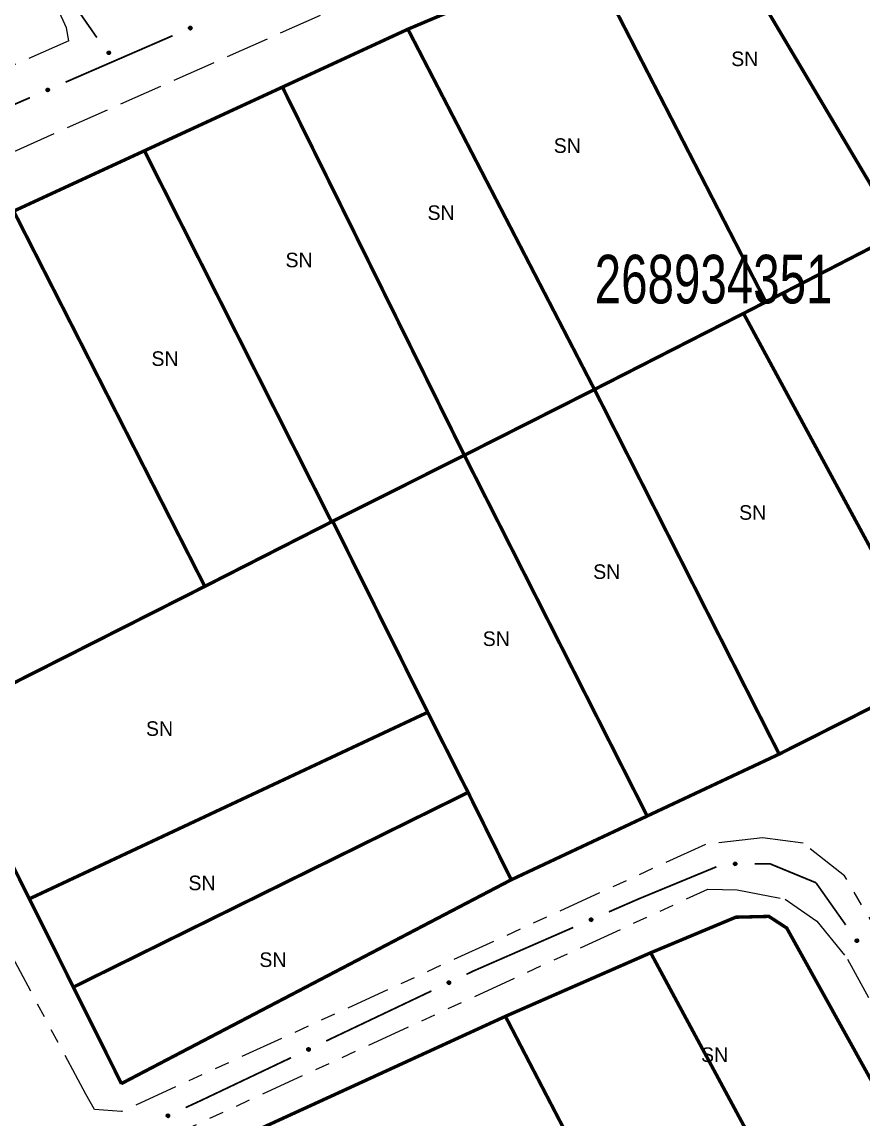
# Model space of a CAD drawing. Extents: x 205807 to 207855, y 4874692 to 4876446.
# Drawn here: x 207171 to 207257.5, y 4875667.5 to 4875780.4 of the extents above; entities that cross this region are included whole.
import ezdxf
from ezdxf.enums import TextEntityAlignment as Align

# ---------------------------------------------------------------- set-up
doc = ezdxf.new("R2010")
doc.units = 0
doc.header["$LTSCALE"] = 1.5
doc.header["$MEASUREMENT"] = 0
doc.linetypes.add('TRACO_11', pattern=[8, 3, -1, 3, -1])
doc.linetypes.add('TRACO_25', pattern=[8, 3, -1, 1, -1, 1, -1])
for name, color, linetype in [('CD_MALHA_LOTES', 7, 'CONTINUOUS'), ('CD_TXT_QUADRA', 7, 'CONTINUOUS'), ('RU-QUADRA', 210, 'CONTINUOUS'), ('SV-EIXO-RUA-N-PAV', 6, 'CONTINUOUS'), ('SV-EIXO-RUA-PAV', 20, 'CONTINUOUS'), ('SV-RUA-NAO-PAV', 7, 'CONTINUOUS'), ('SV-RUA-PAVIM', 7, 'CONTINUOUS'), ('Th_NmrPort', 1, 'CONTINUOUS')]:
    doc.layers.add(name, color=color, linetype=linetype)
doc.styles.add('ARIAL', font='ARIAL.SHX')

msp = doc.modelspace()

# ---------------------------------------------------------------- linework, layer by layer
at = {"layer": 'CD_MALHA_LOTES', "linetype": 'Continuous', "const_width": 0.35, "flags": 128}
for points in [[(207240.957543, 4875792.930096), (207261.283051, 4875758.668981)], [(207210.696872, 4875779.653688), (207229.09561, 4875787.412256)], [(207247.537401, 4875751.585853), (207229.09561, 4875787.412256)], [(207210.696872, 4875779.653688), (207197.783575, 4875773.69513)], [(207229.900677, 4875742.577993), (207210.696872, 4875779.653688)], [(207183.578432, 4875767.140478), (207197.783575, 4875773.69513)], [(207197.783575, 4875773.69513), (207216.50548, 4875735.80764)], [(207170.122938, 4875760.931736), (207183.578432, 4875767.140478)], [(207202.842991, 4875728.956403), (207183.578432, 4875767.140478)], [(207189.795325, 4875722.314984), (207170.122938, 4875760.931736)], [(207247.537401, 4875751.585853), (207261.283051, 4875758.668981)], [(207245.242382, 4875750.403231), (207247.537401, 4875751.585853)], [(207229.900677, 4875742.577993), (207245.242382, 4875750.403231)], [(207265.293271, 4875713.353231), (207245.242382, 4875750.403231)], [(207216.50548, 4875735.80764), (207229.900677, 4875742.577993)], [(207248.907743, 4875705.051596), (207229.900677, 4875742.577993)], [(207202.842991, 4875728.956403), (207216.50548, 4875735.80764)], [(207235.324783, 4875698.681614), (207216.50548, 4875735.80764)], [(207189.795325, 4875722.314984), (207202.842991, 4875728.956403)], [(207212.73205, 4875709.355405), (207202.961473, 4875729.01618)], [(207162.573868, 4875708.549674), (207189.795325, 4875722.314984)], [(207265.293271, 4875713.353231), (207256.515756, 4875708.889496)], [(207212.73205, 4875709.355405), (207171.7383, 4875690.158784)], [(207216.892857, 4875701.108314), (207212.73205, 4875709.355405)], [(207256.515756, 4875708.889496), (207248.907743, 4875705.051596)], [(207171.7383, 4875690.158784), (207162.573868, 4875708.549674)], [(207248.907743, 4875705.051596), (207235.324783, 4875698.681614)], [(207176.266244, 4875681.07225), (207216.892857, 4875701.108314)], [(207221.332745, 4875692.119787), (207216.892857, 4875701.108314)], [(207235.324783, 4875698.681614), (207221.332745, 4875692.119787)], [(207221.332745, 4875692.119787), (207181.211874, 4875671.147518)], [(207176.266244, 4875681.07225), (207171.7383, 4875690.158784)], [(207235.683263, 4875684.606871), (207244.446288, 4875688.269292), (207247.850237, 4875688.350961), (207249.688615, 4875687.155287), (207269.230695, 4875651.926422)], [(207220.734105, 4875678.065881), (207235.683263, 4875684.606871)], [(207235.683263, 4875684.606871), (207220.734105, 4875678.065881)], [(207235.683263, 4875684.606871), (207256.762004, 4875645.503973)], [(207181.211874, 4875671.147518), (207176.266244, 4875681.07225)], [(207220.734105, 4875678.065881), (207187.32697, 4875662.760656), (207186.51209, 4875661.266017), (207192.952298, 4875647.628428)], [(207228.050044, 4875664.000047), (207220.734105, 4875678.065881)]]:
    msp.add_lwpolyline(points, dxfattribs=at)
at = {"layer": 'RU-QUADRA', "linetype": 'Continuous', "const_width": 0.18, "flags": 128}
for points in [[(207240.957543, 4875792.930096), (207261.283051, 4875758.668981), (207269.991598, 4875744.7131), (207275.256396, 4875735.619378), (207282.924292, 4875722.285888), (207265.293271, 4875713.353231), (207256.515756, 4875708.889496), (207248.907743, 4875705.051596), (207235.324783, 4875698.681614), (207221.332745, 4875692.119787), (207181.211874, 4875671.147518), (207176.266244, 4875681.07225), (207171.7383, 4875690.158784), (207162.573868, 4875708.549674), (207142.497864, 4875748.837558), (207170.122938, 4875760.931736), (207183.578432, 4875767.140478), (207197.783575, 4875773.69513), (207210.696872, 4875779.653688), (207229.09561, 4875787.412256)], [(207293.223152, 4875603.924695), (207289.677862, 4875611.395572), (207283.001526, 4875625.464403), (207269.230695, 4875651.926422), (207249.688615, 4875687.155287), (207247.850237, 4875688.350961), (207244.446288, 4875688.269292), (207235.683263, 4875684.606871), (207220.734105, 4875678.065881), (207187.32697, 4875662.760656), (207186.51209, 4875661.266017), (207192.952298, 4875647.628428), (207199.218884, 4875635.48696), (207207.201764, 4875620.020181), (207213.989382, 4875606.869217), (207215.514237, 4875603.924695), (207279.679371, 4875479.553777), (207316.160529, 4875497.418262), (207314.844199, 4875499.298734), (207342.299091, 4875513.590322)]]:
    msp.add_lwpolyline(points, close=True, dxfattribs=at)
at = {"layer": 'SV-EIXO-RUA-N-PAV', "const_width": 0.18}
for points in [[(207174.508402, 4875784.816282), (207178.680407, 4875778.797652)], [(207234.428275, 4875690.143579), (207242.450648, 4875693.4544)], [(207246.388332, 4875693.769401), (207247.388332, 4875693.769607)], [(207247.388332, 4875693.769607), (207247.952947, 4875693.768749)], [(207247.952947, 4875693.768749), (207252.05425, 4875692.079977)], [(207252.05425, 4875692.079977), (207252.693554, 4875691.816734)], [(207252.693554, 4875691.816734), (207255.754946, 4875687.479762)], [(207231.384015, 4875688.81563), (207234.133784, 4875690.015118)], [(207234.133784, 4875690.015118), (207234.428275, 4875690.143579)], [(207217.487578, 4875682.75381), (207227.717657, 4875687.216313)], [(207216.729822, 4875682.393688), (207217.487578, 4875682.75381)], [(207202.278769, 4875675.525861), (207213.117059, 4875680.676731)], [(207189.322798, 4875669.368568), (207198.666005, 4875673.808904)], [(207188.727629, 4875669.094273), (207189.322798, 4875669.368568)], [(207187.819439, 4875668.675716), (207188.727629, 4875669.094273)]]:
    msp.add_lwpolyline(points, dxfattribs=at)
at = {"layer": 'SV-EIXO-RUA-N-PAV'}
for points in [[(207179.908741, 4875777.40251), (207179.957386, 4875777.397436), (207179.998156, 4875777.383128), (207180.028725, 4875777.361408), (207180.050734, 4875777.33517), (207180.070227, 4875777.305792), (207180.083345, 4875777.271837), (207180.089557, 4875777.230925), (207180.08481, 4875777.182092), (207180.067408, 4875777.14129), (207180.047717, 4875777.110181), (207180.021679, 4875777.085656), (207179.992822, 4875777.067198), (207179.957101, 4875777.054738), (207179.915579, 4875777.048848), (207179.866591, 4875777.05481), (207179.826718, 4875777.069111), (207179.797701, 4875777.090896), (207179.773211, 4875777.117229), (207179.75367, 4875777.14746), (207179.740985, 4875777.180866), (207179.73513, 4875777.222682), (207179.741655, 4875777.270955), (207179.755465, 4875777.310887), (207179.776837, 4875777.340202), (207179.803304, 4875777.363729), (207179.832533, 4875777.383638), (207179.866117, 4875777.398246), (207179.908741, 4875777.40251)], [(207244.244629, 4875693.879041), (207244.278712, 4875693.914118), (207244.315177, 4875693.937296), (207244.351155, 4875693.947873), (207244.385384, 4875693.94893), (207244.420525, 4875693.946067), (207244.455317, 4875693.935365), (207244.491301, 4875693.914932), (207244.526728, 4875693.880989), (207244.548016, 4875693.842074), (207244.560274, 4875693.807356), (207244.563431, 4875693.771727), (207244.560078, 4875693.737636), (207244.547765, 4875693.701864), (207244.526703, 4875693.665599), (207244.49171, 4875693.630802), (207244.455804, 4875693.608325), (207244.420736, 4875693.599008), (207244.384897, 4875693.59606), (207244.349056, 4875693.599413), (207244.314964, 4875693.610116), (207244.27849, 4875693.631388), (207244.244603, 4875693.666381), (207244.221775, 4875693.701937), (207244.211968, 4875693.736865), (207244.209861, 4875693.772214), (207244.212304, 4875693.807495), (207244.221606, 4875693.842917), (207244.244629, 4875693.879041)], [(207229.375126, 4875688.059423), (207229.392351, 4875688.105198), (207229.416515, 4875688.141017), (207229.445268, 4875688.165091), (207229.476223, 4875688.17974), (207229.509579, 4875688.191159), (207229.545749, 4875688.195253), (207229.586901, 4875688.190903), (207229.632941, 4875688.173947), (207229.668007, 4875688.146782), (207229.693117, 4875688.119856), (207229.71025, 4875688.088457), (207229.720801, 4875688.055867), (207229.72381, 4875688.018155), (207229.718996, 4875687.976495), (207229.700825, 4875687.930613), (207229.676894, 4875687.895659), (207229.648472, 4875687.873104), (207229.616797, 4875687.856079), (207229.582603, 4875687.844829), (207229.547074, 4875687.841015), (207229.505138, 4875687.845938), (207229.46009, 4875687.864473), (207229.424955, 4875687.887943), (207229.402007, 4875687.916041), (207229.385948, 4875687.947603), (207229.374088, 4875687.98092), (207229.368459, 4875688.017108), (207229.375126, 4875688.059423)], [(207256.915386, 4875686.026691), (207256.963696, 4875686.019064), (207257.003657, 4875686.002631), (207257.033041, 4875685.979332), (207257.053639, 4875685.951973), (207257.071559, 4875685.92161), (207257.082872, 4875685.887011), (207257.086922, 4875685.845829), (207257.079612, 4875685.797314), (207257.060088, 4875685.757484), (207257.038787, 4875685.727454), (207257.011495, 4875685.704333), (207256.981707, 4875685.687419), (207256.945379, 4875685.676856), (207256.903605, 4875685.673159), (207256.854999, 4875685.68169), (207256.815933, 4875685.69807), (207256.788103, 4875685.721352), (207256.765033, 4875685.748936), (207256.747109, 4875685.780154), (207256.7362, 4875685.814181), (207256.732553, 4875685.856248), (207256.741609, 4875685.90411), (207256.757501, 4875685.94326), (207256.780386, 4875685.97141), (207256.808055, 4875685.993512), (207256.83829, 4875686.011855), (207256.872596, 4875686.024676), (207256.915386, 4875686.026691)], [(207214.746418, 4875681.57296), (207214.762155, 4875681.619268), (207214.785149, 4875681.655849), (207214.813108, 4875681.68084), (207214.843574, 4875681.696481), (207214.876544, 4875681.708973), (207214.912563, 4875681.714233), (207214.953834, 4875681.711215), (207215.000397, 4875681.695756), (207215.036323, 4875681.669738), (207215.062291, 4875681.643637), (207215.080429, 4875681.612809), (207215.092027, 4875681.580577), (207215.096254, 4875681.542981), (207215.092788, 4875681.501187), (207215.07611, 4875681.454742), (207215.053321, 4875681.419033), (207215.025642, 4875681.395571), (207214.994534, 4875681.377532), (207214.960721, 4875681.365183), (207214.925334, 4875681.360223), (207214.883261, 4875681.363789), (207214.837637, 4875681.380858), (207214.801763, 4875681.40318), (207214.777918, 4875681.430522), (207214.760848, 4875681.461548), (207214.747917, 4875681.494464), (207214.741122, 4875681.530452), (207214.746418, 4875681.57296)], [(207200.295365, 4875674.705133), (207200.311101, 4875674.751441), (207200.334095, 4875674.788022), (207200.362055, 4875674.813013), (207200.392521, 4875674.828654), (207200.425491, 4875674.841145), (207200.46151, 4875674.846405), (207200.50278, 4875674.843388), (207200.549344, 4875674.827928), (207200.58527, 4875674.80191), (207200.611237, 4875674.77581), (207200.629376, 4875674.744981), (207200.640974, 4875674.712749), (207200.645201, 4875674.675154), (207200.641735, 4875674.63336), (207200.625056, 4875674.586915), (207200.602268, 4875674.551206), (207200.574589, 4875674.527744), (207200.54348, 4875674.509704), (207200.509668, 4875674.497355), (207200.474281, 4875674.492396), (207200.432207, 4875674.495961), (207200.386584, 4875674.51303), (207200.350709, 4875674.535352), (207200.326865, 4875674.562694), (207200.309794, 4875674.593721), (207200.296864, 4875674.626637), (207200.290069, 4875674.662624), (207200.295365, 4875674.705133)], [(207185.826494, 4875667.878437), (207185.842775, 4875667.924555), (207185.866199, 4875667.960863), (207185.894452, 4875667.985522), (207185.9251, 4875668.000803), (207185.958215, 4875668.012905), (207185.994293, 4875668.01774), (207186.035525, 4875668.014236), (207186.081903, 4875667.998228), (207186.11752, 4875667.971788), (207186.143178, 4875667.945383), (207186.160952, 4875667.914343), (207186.172169, 4875667.881976), (207186.175952, 4875667.844334), (207186.171993, 4875667.802584), (207186.154768, 4875667.756338), (207186.13156, 4875667.720901), (207186.103606, 4875667.697767), (207186.072287, 4875667.680096), (207186.038331, 4875667.668146), (207186.002888, 4875667.663604), (207185.96086, 4875667.667666), (207185.915441, 4875667.685272), (207185.879832, 4875667.708015), (207185.856312, 4875667.735637), (207185.839608, 4875667.766862), (207185.827067, 4875667.799929), (207185.820697, 4875667.835993), (207185.826494, 4875667.878437)]]:
    msp.add_lwpolyline(points, close=True, dxfattribs=at)
for points in [[(207179.73513, 4875777.222682), (207179.915579, 4875777.048848)], [(207179.740985, 4875777.180866), (207179.866591, 4875777.05481)], [(207179.741655, 4875777.270955), (207179.957101, 4875777.054738)], [(207179.741971, 4875777.244749), (207179.934054, 4875777.053868)], [(207179.743335, 4875777.198921), (207179.885919, 4875777.057635)], [(207179.749116, 4875777.288597), (207179.97121, 4875777.064034)], [(207179.750513, 4875777.161147), (207179.8423, 4875777.066697)], [(207179.75367, 4875777.14746), (207179.826718, 4875777.069111)], [(207179.755465, 4875777.310887), (207179.992822, 4875777.067198)], [(207179.767694, 4875777.322343), (207180.004989, 4875777.078487)], [(207179.776837, 4875777.340202), (207180.021679, 4875777.085656)], [(207179.791339, 4875777.349658), (207180.031557, 4875777.097683)], [(207179.803304, 4875777.363729), (207180.047717, 4875777.110181)], [(207179.821123, 4875777.371387), (207180.055884, 4875777.130747)], [(207179.832533, 4875777.383638), (207180.067408, 4875777.14129)], [(207179.852141, 4875777.387139), (207180.073618, 4875777.165565)], [(207179.866117, 4875777.398246), (207180.08481, 4875777.182092)], [(207179.886537, 4875777.398604), (207180.083524, 4875777.208113)], [(207179.908741, 4875777.40251), (207180.089557, 4875777.230925)], [(207179.935126, 4875777.398669), (207180.081543, 4875777.256929)], [(207179.957386, 4875777.397436), (207180.083345, 4875777.271837)], [(207179.980662, 4875777.38938), (207180.070533, 4875777.295157)], [(207179.998156, 4875777.383128), (207180.070227, 4875777.305792)], [(207244.209861, 4875693.772214), (207244.560274, 4875693.807356)], [(207244.211968, 4875693.736865), (207244.563431, 4875693.771727)], [(207244.212304, 4875693.807495), (207244.548016, 4875693.842074)], [(207244.213512, 4875693.754108), (207244.560094, 4875693.786928)], [(207244.214869, 4875693.790951), (207244.54917, 4875693.826497)], [(207244.220342, 4875693.718632), (207244.558737, 4875693.754179)], [(207244.221606, 4875693.842917), (207244.526728, 4875693.880989)], [(207244.221685, 4875693.825065), (207244.532789, 4875693.861971)], [(207244.221775, 4875693.701937), (207244.560078, 4875693.737636)], [(207244.233959, 4875693.859181), (207244.505491, 4875693.896079)], [(207244.235359, 4875693.683158), (207244.549192, 4875693.7187)], [(207244.244603, 4875693.666381), (207244.547765, 4875693.701864)], [(207244.244629, 4875693.879041), (207244.491301, 4875693.914932)], [(207244.26397, 4875693.897394), (207244.465914, 4875693.924726)], [(207244.265386, 4875693.650415), (207244.53419, 4875693.683219)], [(207244.27849, 4875693.631388), (207244.526703, 4875693.665599)], [(207244.278712, 4875693.914118), (207244.455317, 4875693.935365)], [(207244.299442, 4875693.92742), (207244.429069, 4875693.939728)], [(207244.302233, 4875693.623132), (207244.501448, 4875693.647735)], [(207244.314964, 4875693.610116), (207244.49171, 4875693.630802)], [(207244.315177, 4875693.937296), (207244.420525, 4875693.946067)], [(207244.33635, 4875693.605401), (207244.467341, 4875693.619073)], [(207244.349056, 4875693.599413), (207244.455804, 4875693.608325)], [(207229.368459, 4875688.017108), (207229.632941, 4875688.173947)], [(207229.373282, 4875688.036953), (207229.607443, 4875688.179292)], [(207229.374088, 4875687.98092), (207229.668007, 4875688.146782)], [(207229.375126, 4875688.059423), (207229.586901, 4875688.190903)], [(207229.375665, 4875688.000775), (207229.646096, 4875688.158936)], [(207229.383051, 4875687.96678), (207229.67529, 4875688.132964)], [(207229.385522, 4875688.083976), (207229.559715, 4875688.189735)], [(207229.385948, 4875687.947603), (207229.693117, 4875688.119856)], [(207229.392351, 4875688.105198), (207229.545749, 4875688.195253)], [(207229.396531, 4875687.932465), (207229.701117, 4875688.101058)], [(207229.402007, 4875687.916041), (207229.71025, 4875688.088457)], [(207229.406037, 4875688.125676), (207229.519944, 4875688.188762)], [(207229.416515, 4875688.141017), (207229.509579, 4875688.191159)], [(207229.41697, 4875687.902674), (207229.71296, 4875688.070496)], [(207229.424955, 4875687.887943), (207229.720801, 4875688.055867)], [(207229.444912, 4875687.876157), (207229.71839, 4875688.034158)], [(207229.46009, 4875687.864473), (207229.72381, 4875688.018155)], [(207229.485522, 4875687.858143), (207229.718817, 4875687.995639)], [(207229.505138, 4875687.845938), (207229.718996, 4875687.976495)], [(207229.530202, 4875687.84786), (207229.702985, 4875687.950026)], [(207229.547074, 4875687.841015), (207229.700825, 4875687.930613)], [(207229.568563, 4875687.84524), (207229.683175, 4875687.910122)], [(207229.582603, 4875687.844829), (207229.676894, 4875687.895659)], [(207256.732553, 4875685.856248), (207256.903605, 4875685.673159)], [(207256.7362, 4875685.814181), (207256.854999, 4875685.68169)], [(207256.739496, 4875685.832087), (207256.874449, 4875685.683495)], [(207256.740545, 4875685.877924), (207256.922319, 4875685.6772)], [(207256.741609, 4875685.90411), (207256.945379, 4875685.676856)], [(207256.744677, 4875685.793988), (207256.831367, 4875685.694839)], [(207256.747109, 4875685.780154), (207256.815933, 4875685.69807)], [(207256.749988, 4875685.921335), (207256.959959, 4875685.685397)], [(207256.757501, 4875685.94326), (207256.981707, 4875685.687419)], [(207256.770316, 4875685.954056), (207256.994451, 4875685.698053)], [(207256.780386, 4875685.97141), (207257.011495, 4875685.704333)], [(207256.795366, 4875685.98009), (207257.021992, 4875685.715823)], [(207256.808055, 4875685.993512), (207257.038787, 4875685.727454)], [(207256.826252, 4875686.000221), (207257.048026, 4875685.747562)], [(207256.83829, 4875686.011855), (207257.060088, 4875685.757484)], [(207256.858055, 4875686.01432), (207257.067567, 4875685.781398)], [(207256.872596, 4875686.024676), (207257.079612, 4875685.797314)], [(207256.893007, 4875686.023959), (207257.079698, 4875685.823366)], [(207256.915386, 4875686.026691), (207257.086922, 4875685.845829)], [(207256.941532, 4875686.021467), (207257.080288, 4875685.872219)], [(207256.963696, 4875686.019064), (207257.082872, 4875685.887011)], [(207256.986516, 4875686.009795), (207257.071305, 4875685.910974)], [(207257.003657, 4875686.002631), (207257.071559, 4875685.92161)], [(207214.741122, 4875681.530452), (207215.000397, 4875681.695756)], [(207214.745302, 4875681.550443), (207214.97474, 4875681.700274)], [(207214.746418, 4875681.57296), (207214.953834, 4875681.711215)], [(207214.747917, 4875681.494464), (207215.036323, 4875681.669738)], [(207214.748852, 4875681.514361), (207215.014031, 4875681.681177)], [(207214.756015, 4875681.597836), (207214.9267, 4875681.709169)], [(207214.757333, 4875681.480622), (207215.044048, 4875681.656163)], [(207214.760848, 4875681.461548), (207215.062291, 4875681.643637)], [(207214.762155, 4875681.619268), (207214.912563, 4875681.714233)], [(207214.771915, 4875681.44676), (207215.070893, 4875681.625108)], [(207214.775173, 4875681.640178), (207214.886982, 4875681.706912)], [(207214.777918, 4875681.430522), (207215.080429, 4875681.612809)], [(207214.785149, 4875681.655849), (207214.876544, 4875681.708973)], [(207214.793305, 4875681.417646), (207215.083718, 4875681.594944)], [(207214.801763, 4875681.40318), (207215.092027, 4875681.580577)], [(207214.82209, 4875681.392046), (207215.090319, 4875681.558801)], [(207214.837637, 4875681.380858), (207215.096254, 4875681.542981)], [(207214.86326, 4875681.375353), (207215.091991, 4875681.520315)], [(207214.883261, 4875681.363789), (207215.092788, 4875681.501187)], [(207214.90825, 4875681.366519), (207215.077641, 4875681.474215)], [(207214.925334, 4875681.360223), (207215.07611, 4875681.454742)], [(207214.946675, 4875681.36514), (207215.05913, 4875681.433692)], [(207214.960721, 4875681.365183), (207215.053321, 4875681.419033)], [(207200.290069, 4875674.662624), (207200.549344, 4875674.827928)], [(207200.294248, 4875674.682615), (207200.523686, 4875674.832446)], [(207200.295365, 4875674.705133), (207200.50278, 4875674.843388)], [(207200.296864, 4875674.626637), (207200.58527, 4875674.80191)], [(207200.297799, 4875674.646533), (207200.562978, 4875674.81335)], [(207200.304962, 4875674.730009), (207200.475646, 4875674.841342)], [(207200.30628, 4875674.612794), (207200.592995, 4875674.788335)], [(207200.309794, 4875674.593721), (207200.611237, 4875674.77581)], [(207200.311101, 4875674.751441), (207200.46151, 4875674.846405)], [(207200.320861, 4875674.578933), (207200.61984, 4875674.757281)], [(207200.324119, 4875674.77235), (207200.435928, 4875674.839084)], [(207200.326865, 4875674.562694), (207200.629376, 4875674.744981)], [(207200.334095, 4875674.788022), (207200.425491, 4875674.841145)], [(207200.342252, 4875674.549818), (207200.632664, 4875674.727117)], [(207200.350709, 4875674.535352), (207200.640974, 4875674.712749)], [(207200.371037, 4875674.524218), (207200.639266, 4875674.690974)], [(207200.386584, 4875674.51303), (207200.645201, 4875674.675154)], [(207200.412207, 4875674.507526), (207200.640938, 4875674.652488)], [(207200.432207, 4875674.495961), (207200.641735, 4875674.63336)], [(207200.457197, 4875674.498691), (207200.626588, 4875674.606388)], [(207200.474281, 4875674.492396), (207200.625056, 4875674.586915)], [(207200.495621, 4875674.497312), (207200.608077, 4875674.565864)], [(207200.509668, 4875674.497355), (207200.602268, 4875674.551206)], [(207185.820697, 4875667.835993), (207186.081903, 4875667.998228)], [(207185.825112, 4875667.855934), (207186.056301, 4875668.003048)], [(207185.826494, 4875667.878437), (207186.035525, 4875668.014236)], [(207185.827067, 4875667.799929), (207186.11752, 4875667.971788)], [(207185.828237, 4875667.819812), (207186.095364, 4875667.98349)], [(207185.836319, 4875667.785976), (207186.125085, 4875667.958123)], [(207185.836383, 4875667.903197), (207186.008369, 4875668.01251)], [(207185.839608, 4875667.766862), (207186.143178, 4875667.945383)], [(207185.842775, 4875667.924555), (207185.994293, 4875668.01774)], [(207185.8505, 4875667.751945), (207186.151561, 4875667.926754)], [(207185.856039, 4875667.94531), (207185.968627, 4875668.010721)], [(207185.856312, 4875667.735637), (207186.160952, 4875667.914343)], [(207185.866199, 4875667.960863), (207185.958215, 4875668.012905)], [(207185.871546, 4875667.72258), (207186.164029, 4875667.896441)], [(207185.879832, 4875667.708015), (207186.172169, 4875667.881976)], [(207185.900027, 4875667.696642), (207186.170204, 4875667.860223)], [(207185.915441, 4875667.685272), (207186.175952, 4875667.844334)], [(207185.940997, 4875667.679465), (207186.171422, 4875667.82172)], [(207185.96086, 4875667.667666), (207186.171993, 4875667.802584)], [(207185.98588, 4875667.670101), (207186.156529, 4875667.775792)], [(207186.002888, 4875667.663604), (207186.154768, 4875667.756338)], [(207186.024285, 4875667.668269), (207186.137542, 4875667.73549)], [(207186.038331, 4875667.668146), (207186.13156, 4875667.720901)]]:
    msp.add_lwpolyline(points, dxfattribs=at)
at = {"layer": 'SV-EIXO-RUA-PAV', "const_width": 0.18}
for points in [[(207175.463149, 4875774.201966), (207186.471066, 4875778.979596)], [(207160.785925, 4875767.831793), (207171.793843, 4875772.609423)]]:
    msp.add_lwpolyline(points, dxfattribs=at)
at = {"layer": 'SV-EIXO-RUA-PAV'}
for points in [[(207188.13009, 4875779.819643), (207188.147399, 4875779.865387), (207188.17163, 4875779.901161), (207188.200427, 4875779.925182), (207188.231409, 4875779.939773), (207188.264786, 4875779.951131), (207188.300964, 4875779.955158), (207188.342107, 4875779.950733), (207188.388116, 4875779.933691), (207188.423132, 4875779.906461), (207188.448192, 4875779.879489), (207188.465268, 4875779.848059), (207188.475758, 4875779.815449), (207188.478698, 4875779.777731), (207188.473806, 4875779.73608), (207188.455551, 4875779.690232), (207188.431556, 4875779.655323), (207188.403092, 4875779.63282), (207188.371385, 4875779.615853), (207188.33717, 4875779.604667), (207188.301635, 4875779.600919), (207188.259708, 4875779.605919), (207188.214694, 4875779.624537), (207188.179603, 4875779.648072), (207188.156706, 4875779.676212), (207188.140705, 4875779.707803), (207188.128907, 4875779.741142), (207188.123345, 4875779.777341), (207188.13009, 4875779.819643)], [(207173.452867, 4875773.44947), (207173.470176, 4875773.495213), (207173.494406, 4875773.530988), (207173.523203, 4875773.555009), (207173.554185, 4875773.5696), (207173.587563, 4875773.580958), (207173.62374, 4875773.584984), (207173.664884, 4875773.580559), (207173.710892, 4875773.563518), (207173.745908, 4875773.536288), (207173.770969, 4875773.509315), (207173.788044, 4875773.477885), (207173.798534, 4875773.445276), (207173.801474, 4875773.407558), (207173.796582, 4875773.365907), (207173.778327, 4875773.320059), (207173.754332, 4875773.285149), (207173.725868, 4875773.262646), (207173.694162, 4875773.24568), (207173.659947, 4875773.234493), (207173.624411, 4875773.230745), (207173.582484, 4875773.235746), (207173.53747, 4875773.254364), (207173.502379, 4875773.277898), (207173.479482, 4875773.306039), (207173.463482, 4875773.33763), (207173.451683, 4875773.370969), (207173.446121, 4875773.407167), (207173.452867, 4875773.44947)]]:
    msp.add_lwpolyline(points, close=True, dxfattribs=at)
for points in [[(207188.123345, 4875779.777341), (207188.388116, 4875779.933691)], [(207188.128205, 4875779.797177), (207188.362628, 4875779.939083)], [(207188.128907, 4875779.741142), (207188.423132, 4875779.906461)], [(207188.13009, 4875779.819643), (207188.342107, 4875779.950733)], [(207188.130521, 4875779.760995), (207188.401243, 4875779.918656)], [(207188.137844, 4875779.726986), (207188.430389, 4875779.89263)], [(207188.140531, 4875779.844177), (207188.314919, 4875779.949614)], [(207188.140705, 4875779.707803), (207188.448192, 4875779.879489)], [(207188.147399, 4875779.865387), (207188.300964, 4875779.955158)], [(207188.151261, 4875779.692646), (207188.456157, 4875779.860677)], [(207188.156706, 4875779.676212), (207188.465268, 4875779.848059)], [(207188.161124, 4875779.885839), (207188.275147, 4875779.948715)], [(207188.17163, 4875779.901161), (207188.264786, 4875779.951131)], [(207188.171644, 4875779.662818), (207188.467944, 4875779.830092)], [(207188.179603, 4875779.648072), (207188.475758, 4875779.815449)], [(207188.199538, 4875779.636249), (207188.473307, 4875779.793745)], [(207188.214694, 4875779.624537), (207188.478698, 4875779.777731)], [(207188.240114, 4875779.61816), (207188.473663, 4875779.755225)], [(207188.259708, 4875779.605919), (207188.473806, 4875779.73608)], [(207188.284775, 4875779.607794), (207188.457747, 4875779.709642)], [(207188.301635, 4875779.600919), (207188.455551, 4875779.690232)], [(207188.323131, 4875779.605103), (207188.437862, 4875779.669774)], [(207188.33717, 4875779.604667), (207188.431556, 4875779.655323)], [(207173.446121, 4875773.407167), (207173.710892, 4875773.563518)], [(207173.450981, 4875773.427004), (207173.685404, 4875773.56891)], [(207173.451683, 4875773.370969), (207173.745908, 4875773.536288)], [(207173.452867, 4875773.44947), (207173.664884, 4875773.580559)], [(207173.453298, 4875773.390822), (207173.72402, 4875773.548482)], [(207173.460621, 4875773.356812), (207173.753165, 4875773.522457)], [(207173.463308, 4875773.474003), (207173.637696, 4875773.579441)], [(207173.463482, 4875773.33763), (207173.770969, 4875773.509315)], [(207173.470176, 4875773.495213), (207173.62374, 4875773.584984)], [(207173.474037, 4875773.322473), (207173.778934, 4875773.490503)], [(207173.479482, 4875773.306039), (207173.788044, 4875773.477885)], [(207173.4839, 4875773.515666), (207173.597924, 4875773.578542)], [(207173.494406, 4875773.530988), (207173.587563, 4875773.580958)], [(207173.494421, 4875773.292645), (207173.79072, 4875773.459919)], [(207173.502379, 4875773.277898), (207173.798534, 4875773.445276)], [(207173.522314, 4875773.266076), (207173.796083, 4875773.423572)], [(207173.53747, 4875773.254364), (207173.801474, 4875773.407558)], [(207173.56289, 4875773.247987), (207173.796439, 4875773.385051)], [(207173.582484, 4875773.235746), (207173.796582, 4875773.365907)], [(207173.607552, 4875773.237621), (207173.780523, 4875773.339468)], [(207173.624411, 4875773.230745), (207173.778327, 4875773.320059)], [(207173.645907, 4875773.23493), (207173.760639, 4875773.299601)], [(207173.659947, 4875773.234493), (207173.754332, 4875773.285149)]]:
    msp.add_lwpolyline(points, dxfattribs=at)
at = {"layer": 'SV-RUA-NAO-PAV', "linetype": 'TRACO_25'}
for points in [[(207175.799555, 4875778.455765, 5.354711), (207175.574035, 4875779.808882, 5.354711), (207174.671958, 4875781.763383, 5.354711), (207171.624948, 4875786.172958, 5.649768), (207151.895755, 4875823.93756, 5.674356), (207112.745796, 4875900.634528, 5.871062), (207087.88885, 4875946.585424, 6.485765), (207086.301773, 4875946.957298, 6.485765), (207085.072552, 4875946.539547, 6.485765), (207047.798581, 4875927.231655, 6.264472), (207046.970004, 4875926.344867, 6.166119), (207046.200833, 4875924.806526, 6.141531)], [(207301.90747, 4875603.89035, 5.428475), (207268.046072, 4875671.455053, 5.428475), (207255.639585, 4875692.540658, 5.010478), (207251.377104, 4875695.883451, 5.010478), (207247.185233, 4875696.429976, 5.010478), (207241.336641, 4875695.763887, 5.010478), (207181.224185, 4875668.261633, 4.125305), (207178.446401, 4875668.463018, 4.125305), (207177.532988, 4875670.072819, 4.125305), (207135.576038, 4875748.570934, 4.543303), (207135.427119, 4875750.214519, 4.543303), (207135.764752, 4875751.732269, 4.543303), (207137.295021, 4875752.457995, 4.543303)], [(207206.107676, 4875603.892573, 4.518715), (207206.00187, 4875604.091567, 4.518715), (207189.208048, 4875637.629647, 4.494127), (207180.304237, 4875659.367662, 4.32201), (207181.318271, 4875662.283009, 4.32201), (207184.867388, 4875665.071601, 4.32201), (207241.553924, 4875691.147133, 5.207182), (207244.581083, 4875691.084459, 5.182594), (207249.517549, 4875690.119008, 5.158006), (207252.785739, 4875687.866765, 5.182594), (207255.948019, 4875683.959677, 5.231771), (207284.974696, 4875630.983395, 6.461176), (207298.913056, 4875603.89042, 6.928351)]]:
    msp.add_polyline3d(points, dxfattribs=at)
at = {"layer": 'SV-RUA-PAVIM', "linetype": 'TRACO_11'}
for points in [[(207137.295021, 4875752.457995, 5.010478), (207236.269488, 4875796.465264, 5.748121), (207262.451607, 4875808.081514, 5.748121)], [(207175.799555, 4875778.455765, 5.428475), (207134.305728, 4875760.237848, 5.10883)]]:
    msp.add_polyline3d(points, dxfattribs=at)

# ---------------------------------------------------------------- texts
at = {"layer": 'CD_TXT_QUADRA', "style": 'ARIAL', "width": 0.7}
msp.add_text('268934351', height=5, dxfattribs=at).set_placement((207229.924568, 4875751.436174))
at = {"layer": 'Th_NmrPort', "color": 1}
for p in [(207243.976155, 4875776.605737), (207225.708174, 4875767.674724), (207212.717609, 4875760.773486), (207198.103224, 4875755.902025), (207184.300748, 4875745.753146), (207244.788066, 4875729.920895), (207229.767725, 4875723.831568), (207218.400981, 4875716.93033), (207183.740993, 4875707.678328), (207188.111459, 4875691.797653), (207195.409757, 4875683.896393), (207240.86783, 4875674.119458)]:
    msp.add_text('SN', height=1.5, dxfattribs=at).set_placement(p, align=Align.MIDDLE_LEFT)

doc.saveas('drawing.dxf')
